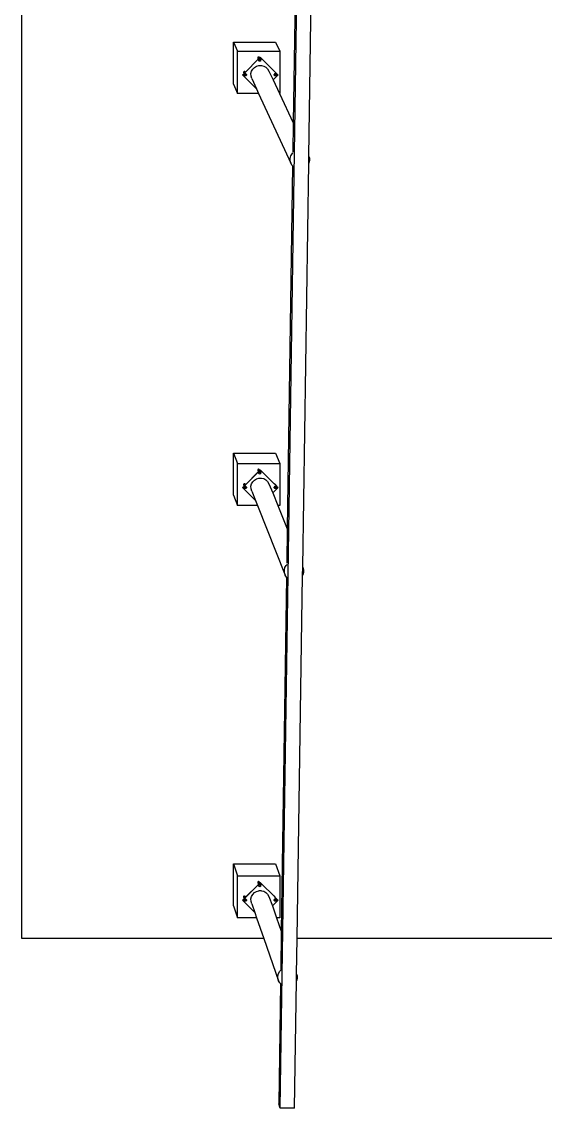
# Model space of a CAD drawing. Extents: x -1616 to 1629, y -1713 to 1708.
# Drawn here: x 456 to 705, y -1713 to -1197 of the extents above; entities that cross this region are included whole.
import ezdxf

# ---------------------------------------------------------------- set-up
doc = ezdxf.new("R2010")
doc.units = 0
doc.header["$MEASUREMENT"] = 0
doc.layers.get('0').update_dxf_attribs({"linetype": 'CONTINUOUS'})

msp = doc.modelspace()

# ---------------------------------------------------------------- linework, layer by layer
for p, q in [((578.83, -1712.91), (607.93, 240.58)), ((456.09, -1632.4), (456.09, 158.03)), ((587.68, -1068.83), (585.06, -1245.2)), ((592.47, -1261.09), (595.37, -1068.17)), ((556.63, -1206.95), (576.58, -1206.95)), ((556.63, -1226.9), (556.63, -1206.95)), ((556.63, -1206.95), (558.59, -1211.19)), ((558.59, -1211.19), (578.6, -1211.19)), ((558.59, -1231.2), (558.59, -1211.19)), ((576.58, -1206.95), (578.6, -1211.19)), ((578.6, -1211.19), (578.6, -1231.2)), ((562.3, -1221.12), (568.43, -1214.99)), ((562.31, -1221.15), (568.44, -1215.02)), ((568.19, -1214.25), (568.18, -1214.36)), ((568.18, -1214.36), (568.19, -1214.47)), ((568.23, -1214.15), (568.19, -1214.25)), ((568.19, -1214.47), (568.23, -1214.57)), ((568.3, -1214.07), (568.23, -1214.15)), ((568.23, -1214.57), (568.3, -1214.66)), ((568.23, -1214.57), (568.43, -1214.99)), ((568.39, -1214), (568.3, -1214.07)), ((568.3, -1214.66), (568.39, -1214.72)), ((568.49, -1213.96), (568.39, -1214)), ((568.39, -1214.72), (568.49, -1214.76)), ((568.43, -1214.99), (568.65, -1214.77)), ((568.43, -1214.99), (568.44, -1215.02)), ((568.44, -1215.02), (568.66, -1214.8)), ((568.59, -1213.95), (568.49, -1213.96)), ((568.49, -1214.76), (568.59, -1214.78)), ((568.7, -1213.96), (568.59, -1213.95)), ((568.59, -1214.78), (568.65, -1214.77)), ((568.65, -1214.77), (569, -1214.42)), ((568.65, -1214.77), (568.7, -1214.76)), ((568.65, -1214.77), (568.67, -1214.79)), ((568.65, -1214.77), (568.66, -1214.8)), ((568.65, -1214.77), (568.65, -1214.77)), ((568.66, -1214.8), (568.67, -1214.79)), ((568.66, -1214.8), (568.88, -1214.97)), ((568.67, -1214.79), (568.7, -1214.76)), ((568.8, -1214), (568.7, -1213.96)), ((568.7, -1214.76), (569, -1214.47)), ((568.73, -1215.4), (568.72, -1215.51)), ((568.72, -1215.51), (568.73, -1215.62)), ((568.77, -1215.3), (568.73, -1215.4)), ((568.74, -1215.41), (568.73, -1215.52)), ((568.73, -1215.52), (568.74, -1215.63)), ((568.73, -1215.62), (568.77, -1215.72)), ((568.78, -1215.31), (568.74, -1215.41)), ((568.74, -1215.52), (568.75, -1215.42)), ((568.75, -1215.62), (568.74, -1215.52)), ((568.74, -1215.63), (568.78, -1215.73)), ((568.75, -1215.42), (568.79, -1215.32)), ((568.79, -1215.72), (568.75, -1215.62)), ((568.84, -1215.22), (568.77, -1215.3)), ((568.77, -1215.58), (568.78, -1215.48)), ((568.78, -1215.68), (568.77, -1215.58)), ((568.77, -1215.72), (568.84, -1215.8)), ((568.85, -1215.23), (568.78, -1215.31)), ((568.78, -1215.48), (568.82, -1215.38)), ((568.8, -1215.73), (568.78, -1215.68)), ((568.78, -1215.73), (568.82, -1215.78)), ((568.79, -1215.32), (568.86, -1215.24)), ((568.8, -1215.73), (568.79, -1215.72)), ((568.79, -1215.72), (568.82, -1215.78)), ((568.89, -1214.07), (568.8, -1214)), ((568.82, -1215.78), (568.8, -1215.73)), ((568.82, -1215.38), (568.89, -1215.3)), ((568.84, -1215.8), (568.82, -1215.78)), ((568.92, -1215.15), (568.84, -1215.22)), ((568.84, -1215.8), (568.84, -1215.8)), ((568.89, -1215.86), (568.84, -1215.8)), ((568.86, -1215.24), (568.94, -1215.17)), ((568.86, -1215.24), (568.9, -1215.28)), ((568.88, -1214.97), (569.13, -1215.07)), ((568.95, -1214.15), (568.89, -1214.07)), ((568.89, -1215.3), (568.9, -1215.28)), ((568.97, -1215.93), (568.89, -1215.86)), ((568.9, -1215.28), (568.97, -1215.23)), ((569.02, -1215.11), (568.92, -1215.15)), ((568.94, -1215.17), (569.04, -1215.13)), ((569, -1214.25), (568.95, -1214.15)), ((568.95, -1214.15), (569.05, -1214.37)), ((568.97, -1215.23), (569.07, -1215.19)), ((569.07, -1215.97), (568.97, -1215.93)), ((569.01, -1214.36), (569, -1214.25)), ((569, -1214.42), (569.01, -1214.36)), ((569, -1214.42), (569.05, -1214.37)), ((569, -1214.47), (569.07, -1214.39)), ((569, -1214.47), (569, -1214.42)), ((569.13, -1215.09), (569.02, -1215.11)), ((569.04, -1215.13), (569.14, -1215.12)), ((569.05, -1214.37), (569.39, -1214.03)), ((569.05, -1214.37), (569.07, -1214.39)), ((569.07, -1214.39), (569.4, -1214.06)), ((569.07, -1215.19), (569.17, -1215.18)), ((569.17, -1215.98), (569.07, -1215.97)), ((569.13, -1215.07), (569.4, -1215.11)), ((569.24, -1215.11), (569.13, -1215.09)), ((569.14, -1215.12), (569.25, -1215.13)), ((569.17, -1215.18), (569.27, -1215.19)), ((569.27, -1215.97), (569.17, -1215.98)), ((569.34, -1215.15), (569.24, -1215.11)), ((569.25, -1215.13), (569.34, -1215.17)), ((569.27, -1215.19), (569.37, -1215.23)), ((569.37, -1215.93), (569.27, -1215.97)), ((569.43, -1215.22), (569.34, -1215.15)), ((569.34, -1215.17), (569.43, -1215.24)), ((569.37, -1215.23), (569.45, -1215.3)), ((569.45, -1215.86), (569.37, -1215.93)), ((569.39, -1214.03), (570.13, -1214.77)), ((569.39, -1214.03), (569.4, -1214.06)), ((569.4, -1214.06), (570.12, -1214.78)), ((569.4, -1214.06), (569.4, -1215.1)), ((569.4, -1215.11), (569.67, -1215.07)), ((569.49, -1215.3), (569.43, -1215.22)), ((569.43, -1215.24), (569.49, -1215.32)), ((569.5, -1215.31), (569.44, -1215.23)), ((569.45, -1215.3), (569.51, -1215.37)), ((569.52, -1215.78), (569.45, -1215.86)), ((569.53, -1215.4), (569.49, -1215.3)), ((569.49, -1215.32), (569.51, -1215.37)), ((569.49, -1215.32), (569.52, -1215.38)), ((569.54, -1215.41), (569.5, -1215.31)), ((569.51, -1215.37), (569.52, -1215.38)), ((569.52, -1215.38), (569.54, -1215.42)), ((569.56, -1215.68), (569.52, -1215.78)), ((569.54, -1215.42), (569.53, -1215.4)), ((569.55, -1215.46), (569.54, -1215.41)), ((569.54, -1215.42), (569.56, -1215.48)), ((569.56, -1215.48), (569.57, -1215.58)), ((569.57, -1215.58), (569.56, -1215.68)), ((569.67, -1215.07), (569.93, -1214.97)), ((569.93, -1214.97), (570.15, -1214.8)), ((570.12, -1214.78), (570.13, -1214.77)), ((570.12, -1214.78), (570.15, -1214.8)), ((570.13, -1214.77), (570.15, -1214.8)), ((570.13, -1214.77), (577.06, -1221.7)), ((570.15, -1214.8), (577.05, -1221.71)), ((560.98, -1222.44), (561.67, -1221.75)), ((561, -1222.46), (561.69, -1221.78)), ((561.47, -1221.09), (561.46, -1221.2)), ((561.46, -1221.2), (561.47, -1221.25)), ((561.51, -1220.99), (561.47, -1221.09)), ((561.47, -1221.3), (561.47, -1221.25)), ((561.47, -1221.3), (561.51, -1221.4)), ((561.58, -1220.9), (561.51, -1220.99)), ((561.51, -1221.4), (561.53, -1221.42)), ((561.51, -1221.4), (561.67, -1221.75)), ((561.67, -1220.84), (561.58, -1220.9)), ((561.6, -1221.51), (561.67, -1221.56)), ((561.77, -1220.79), (561.67, -1220.84)), ((561.67, -1221.56), (561.77, -1221.6)), ((561.67, -1221.75), (561.72, -1221.7)), ((561.67, -1221.75), (561.69, -1221.78)), ((561.69, -1221.78), (561.73, -1221.73)), ((561.72, -1221.7), (561.82, -1221.6)), ((561.74, -1221.72), (561.72, -1221.7)), ((561.72, -1221.7), (561.73, -1221.73)), ((561.73, -1221.73), (561.74, -1221.72)), ((561.9, -1221.95), (561.73, -1221.73)), ((561.74, -1221.72), (561.85, -1221.61)), ((561.88, -1220.78), (561.77, -1220.79)), ((561.77, -1221.6), (561.82, -1221.6)), ((561.82, -1221.6), (562.28, -1221.14)), ((561.82, -1221.6), (561.85, -1221.61)), ((561.85, -1221.61), (562.29, -1221.17)), ((561.98, -1220.79), (561.88, -1220.78)), ((562, -1222.2), (561.9, -1221.95)), ((562.08, -1220.84), (561.98, -1220.79)), ((561.99, -1222.24), (561.98, -1222.35)), ((562.03, -1222.14), (561.99, -1222.24)), ((561.99, -1222.35), (562, -1222.24)), ((562.01, -1222.23), (562, -1222.2)), ((562.01, -1222.23), (562, -1222.24)), ((562.05, -1222.14), (562.01, -1222.23)), ((562.02, -1222.36), (562.01, -1222.23)), ((562.1, -1222.05), (562.03, -1222.14)), ((562.03, -1222.3), (562.07, -1222.21)), ((562.05, -1222.14), (562.11, -1222.06)), ((562.07, -1222.21), (562.14, -1222.12)), ((562.17, -1220.9), (562.08, -1220.84)), ((562.2, -1221.99), (562.11, -1222.06)), ((562.11, -1222.06), (562.19, -1222)), ((562.11, -1222.06), (562.11, -1222.06)), ((562.11, -1222.06), (562.15, -1222.11)), ((562.14, -1222.12), (562.15, -1222.11)), ((562.15, -1222.11), (562.22, -1222.06)), ((562.24, -1220.99), (562.17, -1220.9)), ((562.19, -1222), (562.29, -1221.96)), ((562.3, -1221.95), (562.2, -1221.99)), ((562.22, -1222.06), (562.32, -1222.02)), ((562.28, -1221.09), (562.24, -1220.99)), ((562.24, -1220.99), (562.3, -1221.12)), ((562.28, -1221.14), (562.28, -1221.09)), ((562.28, -1221.14), (562.3, -1221.12)), ((562.29, -1221.17), (562.28, -1221.14)), ((562.29, -1221.17), (562.31, -1221.15)), ((562.29, -1221.96), (562.39, -1221.95)), ((562.3, -1221.12), (562.31, -1221.15)), ((562.41, -1221.93), (562.3, -1221.95)), ((562.32, -1222.02), (562.42, -1222)), ((562.39, -1221.95), (562.5, -1221.96)), ((562.51, -1221.95), (562.41, -1221.93)), ((562.42, -1222), (562.52, -1222.02)), ((562.5, -1221.96), (562.59, -1222)), ((562.61, -1221.99), (562.51, -1221.95)), ((562.52, -1222.02), (562.62, -1222.06)), ((562.59, -1222), (562.68, -1222.06)), ((562.7, -1222.06), (562.61, -1221.99)), ((562.62, -1222.06), (562.7, -1222.12)), ((562.68, -1222.06), (562.74, -1222.15)), ((562.75, -1222.14), (562.69, -1222.05)), ((562.7, -1222.12), (562.76, -1222.2)), ((562.74, -1222.15), (562.76, -1222.2)), ((562.74, -1222.15), (562.77, -1222.21)), ((562.79, -1222.24), (562.75, -1222.14)), ((562.76, -1222.2), (562.77, -1222.21)), ((562.77, -1222.21), (562.81, -1222.3)), ((562.8, -1222.28), (562.79, -1222.24)), ((564.98, -1221.81), (565.27, -1220.69)), ((565, -1222.97), (564.98, -1221.81)), ((565.27, -1220.69), (565.84, -1219.67)), ((565.84, -1219.67), (566.65, -1218.84)), ((566.65, -1218.84), (567.65, -1218.25)), ((567.65, -1218.25), (568.77, -1217.93)), ((568.77, -1217.93), (569.93, -1217.92)), ((569.93, -1217.92), (571.06, -1218.2)), ((571.06, -1218.2), (572.07, -1218.77)), ((572.07, -1218.77), (572.9, -1219.58)), ((572.9, -1219.58), (573.49, -1220.58)), ((573.49, -1220.58), (575.48, -1224.81)), ((575.99, -1222.25), (575.98, -1222.36)), ((576.04, -1222.15), (575.99, -1222.25)), ((575.99, -1222.36), (576.01, -1222.26)), ((576.01, -1222.26), (576.05, -1222.16)), ((576.1, -1222.07), (576.04, -1222.15)), ((576.04, -1222.32), (576.08, -1222.22)), ((576.05, -1222.16), (576.11, -1222.08)), ((576.08, -1222.22), (576.14, -1222.14)), ((576.18, -1221.99), (576.09, -1222.06)), ((576.09, -1222.06), (576.11, -1222.08)), ((576.11, -1222.08), (576.2, -1222.01)), ((576.11, -1222.08), (576.16, -1222.12)), ((576.14, -1222.14), (576.16, -1222.12)), ((576.16, -1222.12), (576.22, -1222.07)), ((576.28, -1221.95), (576.18, -1221.99)), ((576.2, -1222.01), (576.29, -1221.97)), ((576.22, -1222.07), (576.32, -1222.03)), ((576.39, -1221.93), (576.28, -1221.95)), ((576.29, -1221.97), (576.4, -1221.96)), ((576.32, -1222.03), (576.42, -1222.02)), ((576.49, -1221.95), (576.39, -1221.93)), ((576.4, -1221.96), (576.5, -1221.97)), ((576.42, -1222.02), (576.53, -1222.03)), ((576.59, -1221.99), (576.49, -1221.95)), ((576.5, -1221.97), (576.6, -1222.01)), ((576.53, -1222.03), (576.63, -1222.07)), ((576.68, -1222.06), (576.59, -1221.99)), ((576.6, -1222.01), (576.68, -1222.08)), ((576.63, -1222.07), (576.71, -1222.14)), ((576.75, -1222.14), (576.68, -1222.06)), ((576.68, -1222.08), (576.74, -1222.16)), ((576.76, -1222.15), (576.69, -1222.07)), ((576.71, -1222.14), (576.76, -1222.21)), ((576.74, -1222.16), (576.76, -1222.21)), ((576.74, -1222.16), (576.77, -1222.22)), ((576.79, -1222.24), (576.75, -1222.14)), ((576.8, -1222.25), (576.76, -1222.15)), ((576.76, -1222.21), (576.77, -1222.22)), ((576.77, -1222.22), (576.79, -1222.26)), ((576.8, -1222.2), (576.79, -1222.27)), ((576.79, -1222.26), (576.79, -1222.24)), ((576.79, -1222.26), (576.79, -1222.27)), ((576.79, -1222.27), (576.81, -1222.32)), ((576.91, -1221.95), (576.8, -1222.2)), ((576.8, -1222.29), (576.8, -1222.25)), ((577.07, -1221.73), (576.91, -1221.95)), ((577.06, -1221.7), (577.05, -1221.71)), ((577.05, -1221.71), (577.07, -1221.73)), ((577.06, -1221.7), (577.8, -1222.44)), ((577.06, -1221.7), (577.07, -1221.73)), ((577.07, -1221.73), (577.79, -1222.45)), ((556.63, -1226.9), (558.59, -1231.2)), ((561, -1222.46), (560.98, -1222.44)), ((560.98, -1222.44), (560.99, -1222.47)), ((560.99, -1222.47), (561, -1222.46)), ((561.73, -1223.21), (560.99, -1222.47)), ((560.99, -1222.47), (562, -1222.47)), ((561.73, -1223.21), (561.9, -1223)), ((567.63, -1229.11), (561.73, -1223.21)), ((561.9, -1223), (562, -1222.74)), ((561.98, -1222.35), (561.99, -1222.45)), ((562, -1222.45), (561.99, -1222.35)), ((561.99, -1222.45), (562, -1222.47)), ((562, -1222.45), (562, -1222.46)), ((562, -1222.45), (562.03, -1222.52)), ((562, -1222.46), (562.03, -1222.53)), ((562, -1222.47), (562.01, -1222.47)), ((562, -1222.47), (562.03, -1222.56)), ((562, -1222.74), (562.03, -1222.53)), ((562.01, -1222.47), (562.01, -1222.47)), ((562.01, -1222.47), (562.03, -1222.47)), ((562.02, -1222.36), (562.03, -1222.3)), ((562.02, -1222.41), (562.02, -1222.36)), ((562.03, -1222.51), (562.02, -1222.41)), ((562.03, -1222.52), (562.03, -1222.51)), ((562.04, -1222.55), (562.03, -1222.52)), ((562.03, -1222.53), (562.03, -1222.52)), ((562.03, -1222.52), (562.03, -1222.52)), ((562.05, -1222.56), (562.03, -1222.52)), ((562.03, -1222.53), (562.05, -1222.56)), ((562.03, -1222.56), (562.07, -1222.61)), ((562.05, -1222.56), (562.04, -1222.55)), ((562.04, -1222.55), (562.05, -1222.57)), ((562.05, -1222.56), (562.05, -1222.57)), ((562.06, -1222.58), (562.05, -1222.56)), ((562.05, -1222.57), (562.06, -1222.58)), ((562.05, -1222.57), (562.07, -1222.61)), ((562.07, -1222.61), (562.06, -1222.58)), ((562.14, -1222.69), (562.07, -1222.61)), ((562.22, -1222.76), (562.14, -1222.69)), ((562.32, -1222.8), (562.22, -1222.76)), ((562.42, -1222.81), (562.32, -1222.8)), ((562.52, -1222.8), (562.42, -1222.81)), ((562.62, -1222.76), (562.52, -1222.8)), ((562.7, -1222.69), (562.62, -1222.76)), ((562.77, -1222.61), (562.7, -1222.69)), ((562.81, -1222.51), (562.77, -1222.61)), ((562.81, -1222.3), (562.82, -1222.41)), ((562.82, -1222.41), (562.81, -1222.51)), ((565.31, -1224.09), (565, -1222.97)), ((565.31, -1224.09), (567.63, -1229.11)), ((577.07, -1223.21), (575.48, -1224.81)), ((575.48, -1224.81), (578.48, -1231.2)), ((575.98, -1222.36), (575.99, -1222.47)), ((576.01, -1222.46), (575.99, -1222.36)), ((575.99, -1222.47), (576.04, -1222.57)), ((576.05, -1222.56), (576.01, -1222.46)), ((576.02, -1222.42), (576.04, -1222.32)), ((576.04, -1222.52), (576.02, -1222.42)), ((576.06, -1222.57), (576.04, -1222.52)), ((576.04, -1222.57), (576.09, -1222.64)), ((576.06, -1222.57), (576.05, -1222.56)), ((576.05, -1222.56), (576.08, -1222.62)), ((576.08, -1222.62), (576.06, -1222.57)), ((576.09, -1222.64), (576.08, -1222.62)), ((576.09, -1222.64), (576.09, -1222.65)), ((576.09, -1222.64), (576.1, -1222.65)), ((576.09, -1222.65), (576.1, -1222.65)), ((576.14, -1222.7), (576.1, -1222.65)), ((576.1, -1222.65), (576.1, -1222.66)), ((576.22, -1222.77), (576.14, -1222.7)), ((576.32, -1222.81), (576.22, -1222.77)), ((576.42, -1222.82), (576.32, -1222.81)), ((576.53, -1222.81), (576.42, -1222.82)), ((576.63, -1222.77), (576.53, -1222.81)), ((576.71, -1222.7), (576.63, -1222.77)), ((576.77, -1222.62), (576.71, -1222.7)), ((576.78, -1222.6), (576.77, -1222.62)), ((576.81, -1222.52), (576.78, -1222.6)), ((576.78, -1222.6), (576.8, -1222.74)), ((576.8, -1222.74), (576.91, -1223)), ((576.81, -1222.32), (576.83, -1222.42)), ((576.83, -1222.42), (576.81, -1222.52)), ((577.82, -1222.47), (576.82, -1222.47)), ((576.91, -1223), (577.07, -1223.21)), ((577.82, -1222.47), (577.07, -1223.21)), ((577.8, -1222.44), (577.79, -1222.45)), ((577.79, -1222.45), (577.82, -1222.47)), ((577.8, -1222.44), (577.82, -1222.47)), ((568.6, -1231.2), (558.59, -1231.2)), ((567.63, -1229.11), (568.6, -1231.2)), ((568.6, -1231.2), (583.92, -1264.39)), ((578.6, -1231.2), (578.48, -1231.2)), ((578.48, -1231.2), (585.06, -1245.2)), ((585.06, -1245.2), (584.85, -1259.17)), ((583.58, -1262.03), (583.88, -1260.87)), ((583.6, -1263.23), (583.58, -1262.03)), ((583.92, -1264.39), (583.6, -1263.23)), ((583.88, -1260.87), (584.46, -1259.82)), ((584.46, -1259.82), (584.93, -1259.34)), ((592.42, -1264.28), (592.47, -1261.09)), ((592.71, -1263.12), (592.42, -1264.28)), ((592.47, -1261.09), (592.7, -1261.92)), ((592.7, -1261.92), (592.71, -1263.12)), ((584.75, -1265.63), (582.19, -1437.93)), ((584.53, -1265.42), (583.92, -1264.39)), ((584.75, -1265.63), (584.53, -1265.42)), ((584.93, -1265.81), (584.75, -1265.63)), ((589.53, -1456.05), (592.42, -1264.28)), ((556.63, -1401.95), (576.58, -1401.95)), ((556.63, -1421.89), (556.63, -1401.95)), ((556.63, -1401.95), (558.59, -1406.87)), ((576.58, -1401.95), (578.6, -1406.87)), ((558.59, -1406.87), (578.6, -1406.87)), ((558.59, -1426.88), (558.59, -1406.87)), ((578.6, -1406.87), (578.6, -1426.88)), ((562.34, -1416.94), (568.46, -1410.82)), ((562.36, -1416.97), (568.48, -1410.85)), ((568.19, -1409.94), (568.18, -1410.04)), ((568.18, -1410.04), (568.19, -1410.15)), ((568.23, -1409.84), (568.19, -1409.94)), ((568.19, -1410.15), (568.23, -1410.25)), ((568.19, -1410.15), (568.46, -1410.82)), ((568.3, -1409.75), (568.23, -1409.84)), ((568.23, -1410.25), (568.3, -1410.34)), ((568.39, -1409.68), (568.3, -1409.75)), ((568.3, -1410.34), (568.39, -1410.4)), ((568.49, -1409.64), (568.39, -1409.68)), ((568.39, -1410.4), (568.49, -1410.45)), ((568.46, -1410.82), (568.65, -1410.63)), ((568.46, -1410.82), (568.48, -1410.85)), ((568.48, -1410.85), (568.66, -1410.67)), ((568.59, -1409.63), (568.49, -1409.64)), ((568.49, -1410.45), (568.59, -1410.46)), ((568.7, -1409.64), (568.59, -1409.63)), ((568.59, -1410.46), (568.7, -1410.45)), ((568.65, -1410.63), (569.1, -1410.19)), ((568.65, -1410.63), (568.67, -1410.66)), ((568.65, -1410.63), (568.66, -1410.67)), ((568.66, -1410.67), (568.67, -1410.66)), ((568.66, -1410.67), (568.88, -1410.83)), ((568.67, -1410.66), (569.11, -1410.22)), ((568.8, -1409.68), (568.7, -1409.64)), ((568.7, -1410.45), (568.8, -1410.4)), ((568.73, -1411.27), (568.72, -1411.38)), ((568.72, -1411.38), (568.73, -1411.49)), ((568.77, -1411.17), (568.73, -1411.27)), ((568.74, -1411.28), (568.73, -1411.39)), ((568.73, -1411.39), (568.74, -1411.5)), ((568.73, -1411.49), (568.77, -1411.59)), ((568.78, -1411.18), (568.74, -1411.28)), ((568.74, -1411.39), (568.75, -1411.28)), ((568.75, -1411.49), (568.74, -1411.39)), ((568.74, -1411.5), (568.78, -1411.6)), ((568.75, -1411.28), (568.79, -1411.19)), ((568.78, -1411.56), (568.75, -1411.49)), ((568.84, -1411.08), (568.77, -1411.17)), ((568.77, -1411.46), (568.78, -1411.35)), ((568.78, -1411.56), (568.77, -1411.46)), ((568.77, -1411.59), (568.82, -1411.64)), ((568.85, -1411.09), (568.78, -1411.18)), ((568.78, -1411.35), (568.82, -1411.26)), ((568.78, -1411.56), (568.78, -1411.56)), ((568.82, -1411.64), (568.78, -1411.56)), ((568.78, -1411.6), (568.81, -1411.64)), ((568.79, -1411.19), (568.86, -1411.1)), ((568.89, -1409.75), (568.8, -1409.68)), ((568.8, -1410.4), (568.89, -1410.34)), ((568.82, -1411.26), (568.89, -1411.17)), ((568.82, -1411.66), (568.82, -1411.64)), ((568.89, -1411.74), (568.82, -1411.66)), ((568.92, -1411.02), (568.84, -1411.08)), ((568.86, -1411.1), (568.94, -1411.04)), ((568.86, -1411.1), (568.91, -1411.15)), ((568.88, -1410.83), (569.13, -1410.94)), ((568.95, -1409.84), (568.89, -1409.75)), ((568.89, -1410.34), (568.95, -1410.25)), ((568.89, -1411.17), (568.91, -1411.15)), ((568.97, -1411.8), (568.89, -1411.74)), ((568.91, -1411.15), (568.97, -1411.11)), ((569.02, -1410.98), (568.92, -1411.02)), ((568.94, -1411.04), (569.04, -1411)), ((569, -1409.94), (568.95, -1409.84)), ((568.95, -1410.25), (569, -1410.15)), ((568.97, -1411.11), (569.07, -1411.07)), ((569.07, -1411.84), (568.97, -1411.8)), ((569, -1409.94), (569, -1409.94)), ((569, -1409.94), (569.1, -1410.19)), ((569, -1410.15), (569.01, -1410.05)), ((569.13, -1410.96), (569.02, -1410.98)), ((569.04, -1411), (569.14, -1410.99)), ((569.07, -1411.07), (569.17, -1411.05)), ((569.17, -1411.86), (569.07, -1411.84)), ((569.1, -1410.19), (569.39, -1409.89)), ((569.1, -1410.19), (569.11, -1410.22)), ((569.11, -1410.22), (569.4, -1409.93)), ((569.13, -1410.94), (569.4, -1410.98)), ((569.24, -1410.98), (569.13, -1410.96)), ((569.14, -1410.99), (569.25, -1411)), ((569.17, -1411.05), (569.27, -1411.07)), ((569.27, -1411.84), (569.17, -1411.86)), ((569.34, -1411.02), (569.24, -1410.98)), ((569.25, -1411), (569.34, -1411.04)), ((569.27, -1411.07), (569.37, -1411.11)), ((569.37, -1411.8), (569.27, -1411.84)), ((569.43, -1411.08), (569.34, -1411.02)), ((569.34, -1411.04), (569.43, -1411.1)), ((569.37, -1411.11), (569.45, -1411.17)), ((569.45, -1411.74), (569.37, -1411.8)), ((569.39, -1409.89), (570.13, -1410.63)), ((569.39, -1409.89), (569.4, -1409.93)), ((569.4, -1409.93), (570.12, -1410.64)), ((569.4, -1409.93), (569.4, -1410.97)), ((569.4, -1410.98), (569.67, -1410.94)), ((569.49, -1411.17), (569.43, -1411.08)), ((569.43, -1411.1), (569.49, -1411.19)), ((569.5, -1411.18), (569.44, -1411.09)), ((569.45, -1411.17), (569.52, -1411.26)), ((569.52, -1411.66), (569.45, -1411.74)), ((569.53, -1411.27), (569.49, -1411.17)), ((569.49, -1411.19), (569.52, -1411.26)), ((569.54, -1411.28), (569.5, -1411.18)), ((569.52, -1411.26), (569.53, -1411.28)), ((569.56, -1411.56), (569.52, -1411.66)), ((569.54, -1411.3), (569.53, -1411.27)), ((569.53, -1411.28), (569.53, -1411.29)), ((569.53, -1411.29), (569.54, -1411.3)), ((569.55, -1411.34), (569.54, -1411.28)), ((569.54, -1411.31), (569.54, -1411.3)), ((569.54, -1411.31), (569.56, -1411.35)), ((569.56, -1411.35), (569.57, -1411.46)), ((569.57, -1411.46), (569.56, -1411.56)), ((569.67, -1410.94), (569.93, -1410.83)), ((569.93, -1410.83), (570.15, -1410.67)), ((570.12, -1410.64), (570.13, -1410.63)), ((570.12, -1410.64), (570.15, -1410.67)), ((570.13, -1410.63), (570.15, -1410.67)), ((570.13, -1410.63), (575.99, -1416.49)), ((570.15, -1410.67), (575.96, -1416.48)), ((560.98, -1418.31), (561.71, -1417.58)), ((561, -1418.33), (561.72, -1417.61)), ((561.47, -1416.77), (561.46, -1416.88)), ((561.46, -1416.88), (561.47, -1416.99)), ((561.51, -1416.67), (561.47, -1416.77)), ((561.47, -1416.99), (561.51, -1417.09)), ((561.47, -1416.99), (561.71, -1417.58)), ((561.58, -1416.58), (561.51, -1416.67)), ((561.51, -1417.09), (561.58, -1417.17)), ((561.67, -1416.52), (561.58, -1416.58)), ((561.58, -1417.17), (561.67, -1417.24)), ((561.77, -1416.48), (561.67, -1416.52)), ((561.67, -1417.24), (561.77, -1417.28)), ((561.71, -1417.58), (561.72, -1417.56)), ((561.71, -1417.58), (561.72, -1417.61)), ((561.72, -1417.56), (562.02, -1417.27)), ((561.74, -1417.59), (561.72, -1417.56)), ((561.72, -1417.56), (561.73, -1417.6)), ((561.72, -1417.61), (561.73, -1417.6)), ((561.73, -1417.6), (561.74, -1417.59)), ((561.9, -1417.81), (561.73, -1417.6)), ((561.74, -1417.59), (562.12, -1417.21)), ((561.88, -1416.46), (561.77, -1416.48)), ((561.77, -1417.28), (561.88, -1417.29)), ((561.98, -1416.48), (561.88, -1416.46)), ((561.88, -1417.29), (561.98, -1417.28)), ((562, -1418.07), (561.9, -1417.81)), ((562.08, -1416.52), (561.98, -1416.48)), ((561.98, -1417.28), (562.02, -1417.27)), ((561.99, -1418.11), (561.98, -1418.21)), ((561.98, -1418.21), (561.99, -1418.32)), ((562.03, -1418.01), (561.99, -1418.11)), ((561.99, -1418.22), (562, -1418.11)), ((562, -1418.32), (561.99, -1418.22)), ((562.01, -1418.1), (562, -1418.07)), ((562.01, -1418.1), (562, -1418.11)), ((562.05, -1418.01), (562.01, -1418.1)), ((562.03, -1418.23), (562.01, -1418.1)), ((562.02, -1417.27), (562.26, -1417.02)), ((562.02, -1417.27), (562.08, -1417.24)), ((562.02, -1418.28), (562.03, -1418.23)), ((562.1, -1417.92), (562.03, -1418.01)), ((562.03, -1418.18), (562.07, -1418.08)), ((562.03, -1418.23), (562.03, -1418.18)), ((562.05, -1418.01), (562.11, -1417.93)), ((562.07, -1418.08), (562.14, -1418)), ((562.17, -1416.58), (562.08, -1416.52)), ((562.08, -1417.24), (562.12, -1417.21)), ((562.2, -1417.86), (562.11, -1417.92)), ((562.11, -1417.93), (562.19, -1417.87)), ((562.11, -1417.92), (562.11, -1417.93)), ((562.11, -1417.93), (562.16, -1417.98)), ((562.12, -1417.21), (562.21, -1417.12)), ((562.14, -1418), (562.16, -1417.98)), ((562.16, -1417.98), (562.22, -1417.94)), ((562.24, -1416.67), (562.17, -1416.58)), ((562.19, -1417.87), (562.29, -1417.83)), ((562.3, -1417.82), (562.2, -1417.86)), ((562.21, -1417.12), (562.36, -1416.97)), ((562.21, -1417.12), (562.24, -1417.09)), ((562.22, -1417.94), (562.32, -1417.9)), ((562.28, -1416.77), (562.24, -1416.67)), ((562.24, -1417.09), (562.26, -1417.02)), ((562.26, -1417.02), (562.34, -1416.94)), ((562.26, -1417.02), (562.28, -1416.99)), ((562.29, -1416.88), (562.28, -1416.77)), ((562.28, -1416.77), (562.34, -1416.94)), ((562.28, -1416.99), (562.29, -1416.88)), ((562.29, -1417.83), (562.39, -1417.81)), ((562.41, -1417.8), (562.3, -1417.82)), ((562.32, -1417.9), (562.42, -1417.88)), ((562.34, -1416.94), (562.36, -1416.97)), ((562.39, -1417.81), (562.5, -1417.83)), ((562.51, -1417.82), (562.41, -1417.8)), ((562.42, -1417.88), (562.52, -1417.9)), ((562.5, -1417.83), (562.59, -1417.87)), ((562.61, -1417.86), (562.51, -1417.82)), ((562.52, -1417.9), (562.62, -1417.94)), ((562.59, -1417.87), (562.68, -1417.93)), ((562.7, -1417.92), (562.61, -1417.86)), ((562.62, -1417.94), (562.7, -1418)), ((562.68, -1417.93), (562.74, -1418.01)), ((562.75, -1418.01), (562.69, -1417.92)), ((562.7, -1418), (562.77, -1418.08)), ((562.74, -1418.01), (562.78, -1418.11)), ((562.79, -1418.11), (562.75, -1418.01)), ((562.77, -1418.08), (562.78, -1418.11)), ((562.78, -1418.11), (562.81, -1418.18)), ((562.78, -1418.11), (562.78, -1418.11)), ((562.78, -1418.11), (562.81, -1418.18)), ((562.8, -1418.16), (562.79, -1418.11)), ((562.81, -1418.18), (562.82, -1418.28)), ((564.98, -1417.68), (565.27, -1416.55)), ((565, -1418.84), (564.98, -1417.68)), ((565.27, -1416.55), (565.84, -1415.54)), ((565.84, -1415.54), (566.65, -1414.71)), ((566.65, -1414.71), (567.65, -1414.11)), ((567.65, -1414.11), (568.77, -1413.8)), ((568.77, -1413.8), (569.93, -1413.79)), ((569.93, -1413.79), (571.06, -1414.07)), ((571.06, -1414.07), (572.07, -1414.64)), ((572.07, -1414.64), (572.9, -1415.45)), ((572.9, -1415.45), (573.49, -1416.45)), ((573.49, -1416.45), (575.28, -1420.87)), ((575.99, -1416.49), (575.96, -1416.48)), ((575.96, -1416.48), (576.24, -1416.76)), ((575.99, -1418.12), (575.98, -1418.23)), ((575.98, -1418.23), (575.99, -1418.34)), ((576.05, -1416.52), (575.99, -1416.49)), ((575.99, -1416.49), (576.23, -1416.73)), ((576.04, -1418.02), (575.99, -1418.12)), ((575.99, -1418.23), (576.01, -1418.12)), ((576.01, -1418.33), (575.99, -1418.23)), ((576.01, -1418.12), (576.05, -1418.03)), ((576.02, -1418.3), (576.04, -1418.19)), ((576.1, -1417.93), (576.04, -1418.02)), ((576.04, -1418.19), (576.08, -1418.1)), ((576.14, -1416.58), (576.05, -1416.52)), ((576.05, -1418.03), (576.11, -1417.94)), ((576.08, -1418.1), (576.14, -1418.01)), ((576.18, -1417.86), (576.09, -1417.92)), ((576.09, -1417.92), (576.11, -1417.94)), ((576.11, -1417.94), (576.2, -1417.88)), ((576.11, -1417.94), (576.16, -1418)), ((576.2, -1416.67), (576.14, -1416.58)), ((576.14, -1418.01), (576.16, -1418)), ((576.16, -1418), (576.22, -1417.95)), ((576.28, -1417.82), (576.18, -1417.86)), ((576.23, -1416.73), (576.2, -1416.67)), ((576.2, -1417.88), (576.29, -1417.84)), ((576.22, -1417.95), (576.32, -1417.91)), ((576.24, -1416.76), (576.23, -1416.73)), ((576.23, -1416.73), (577.06, -1417.56)), ((576.24, -1416.76), (577.05, -1417.57)), ((576.39, -1417.8), (576.28, -1417.82)), ((576.29, -1417.84), (576.4, -1417.83)), ((576.32, -1417.91), (576.42, -1417.9)), ((576.49, -1417.82), (576.39, -1417.8)), ((576.4, -1417.83), (576.5, -1417.84)), ((576.42, -1417.9), (576.53, -1417.91)), ((576.59, -1417.86), (576.49, -1417.82)), ((576.5, -1417.84), (576.6, -1417.88)), ((576.53, -1417.91), (576.63, -1417.95)), ((576.68, -1417.92), (576.59, -1417.86)), ((576.6, -1417.88), (576.68, -1417.94)), ((576.63, -1417.95), (576.71, -1418.01)), ((576.75, -1418.01), (576.68, -1417.92)), ((576.68, -1417.94), (576.74, -1418.03)), ((576.76, -1418.02), (576.69, -1417.93)), ((576.71, -1418.01), (576.77, -1418.1)), ((576.74, -1418.03), (576.77, -1418.1)), ((576.79, -1418.11), (576.75, -1418.01)), ((576.8, -1418.12), (576.76, -1418.02)), ((576.77, -1418.1), (576.78, -1418.12)), ((576.78, -1418.12), (576.78, -1418.13)), ((576.78, -1418.13), (576.79, -1418.14)), ((576.8, -1418.07), (576.79, -1418.14)), ((576.79, -1418.14), (576.79, -1418.11)), ((576.79, -1418.14), (576.79, -1418.14)), ((576.79, -1418.14), (576.81, -1418.19)), ((576.91, -1417.81), (576.8, -1418.07)), ((576.81, -1418.18), (576.8, -1418.12)), ((576.81, -1418.19), (576.83, -1418.3)), ((577.07, -1417.6), (576.91, -1417.81)), ((577.06, -1417.56), (577.05, -1417.57)), ((577.05, -1417.57), (577.07, -1417.6)), ((577.06, -1417.56), (577.8, -1418.31)), ((577.06, -1417.56), (577.07, -1417.6)), ((577.07, -1417.6), (577.79, -1418.31)), ((556.63, -1421.89), (558.59, -1426.88)), ((561, -1418.33), (560.98, -1418.31)), ((560.98, -1418.31), (560.99, -1418.34)), ((560.99, -1418.34), (561, -1418.33)), ((561.73, -1419.08), (560.99, -1418.34)), ((560.99, -1418.34), (562, -1418.34)), ((561.73, -1419.08), (561.9, -1418.86)), ((567.1, -1424.45), (561.73, -1419.08)), ((561.9, -1418.86), (562, -1418.61)), ((561.99, -1418.32), (562, -1418.34)), ((562, -1418.32), (562, -1418.33)), ((562.01, -1418.34), (562, -1418.32)), ((562, -1418.33), (562.03, -1418.39)), ((562, -1418.34), (562.01, -1418.34)), ((562, -1418.34), (562.03, -1418.42)), ((562, -1418.61), (562.03, -1418.39)), ((562.03, -1418.38), (562.01, -1418.34)), ((562.01, -1418.34), (562.03, -1418.39)), ((562.01, -1418.34), (562.01, -1418.34)), ((562.01, -1418.34), (562.03, -1418.34)), ((562.03, -1418.38), (562.02, -1418.28)), ((562.03, -1418.39), (562.03, -1418.38)), ((562.03, -1418.39), (562.03, -1418.39)), ((562.03, -1418.39), (562.05, -1418.43)), ((562.03, -1418.39), (562.03, -1418.39)), ((562.05, -1418.43), (562.03, -1418.39)), ((562.03, -1418.42), (562.06, -1418.46)), ((562.05, -1418.43), (562.05, -1418.43)), ((562.07, -1418.48), (562.05, -1418.43)), ((562.14, -1418.57), (562.07, -1418.48)), ((562.22, -1418.63), (562.14, -1418.57)), ((562.32, -1418.67), (562.22, -1418.63)), ((562.42, -1418.69), (562.32, -1418.67)), ((562.52, -1418.67), (562.42, -1418.69)), ((562.62, -1418.63), (562.52, -1418.67)), ((562.7, -1418.57), (562.62, -1418.63)), ((562.77, -1418.48), (562.7, -1418.57)), ((562.81, -1418.39), (562.77, -1418.48)), ((562.82, -1418.28), (562.81, -1418.39)), ((565.31, -1419.96), (565, -1418.84)), ((565.31, -1419.96), (567.1, -1424.45)), ((577.07, -1419.08), (575.28, -1420.87)), ((575.28, -1420.87), (577.72, -1426.88)), ((575.99, -1418.34), (576.04, -1418.44)), ((576.04, -1418.4), (576.01, -1418.33)), ((576.04, -1418.4), (576.02, -1418.3)), ((576.08, -1418.5), (576.04, -1418.4)), ((576.04, -1418.4), (576.04, -1418.4)), ((576.04, -1418.44), (576.07, -1418.48)), ((576.14, -1418.58), (576.08, -1418.5)), ((576.22, -1418.65), (576.14, -1418.58)), ((576.32, -1418.69), (576.22, -1418.65)), ((576.42, -1418.7), (576.32, -1418.69)), ((576.53, -1418.69), (576.42, -1418.7)), ((576.63, -1418.65), (576.53, -1418.69)), ((576.71, -1418.58), (576.63, -1418.65)), ((576.77, -1418.5), (576.71, -1418.58)), ((576.78, -1418.47), (576.77, -1418.5)), ((576.81, -1418.4), (576.78, -1418.47)), ((576.78, -1418.47), (576.8, -1418.61)), ((576.8, -1418.61), (576.91, -1418.86)), ((576.83, -1418.3), (576.81, -1418.4)), ((577.82, -1418.34), (576.82, -1418.34)), ((576.91, -1418.86), (577.07, -1419.08)), ((577.82, -1418.34), (577.07, -1419.08)), ((577.8, -1418.31), (577.79, -1418.31)), ((577.79, -1418.31), (577.82, -1418.34)), ((577.8, -1418.31), (577.82, -1418.34)), ((568.07, -1426.88), (558.59, -1426.88)), ((567.1, -1424.45), (568.07, -1426.88)), ((568.07, -1426.88), (581.18, -1459.81)), ((578.6, -1426.88), (577.72, -1426.88)), ((577.72, -1426.88), (582.19, -1437.93)), ((582.19, -1437.93), (581.95, -1454.2)), ((580.84, -1457.46), (581.13, -1456.3)), ((580.85, -1458.66), (580.84, -1457.46)), ((581.18, -1459.81), (580.85, -1458.66)), ((581.13, -1456.3), (581.72, -1455.26)), ((581.72, -1455.26), (582.18, -1454.78)), ((589.47, -1459.99), (589.53, -1456.1)), ((589.53, -1456.05), (589.59, -1456.2)), ((589.53, -1456.1), (589.53, -1456.05)), ((589.53, -1456.1), (589.59, -1456.2)), ((589.59, -1456.2), (589.91, -1457.35)), ((589.93, -1458.54), (589.63, -1459.7)), ((589.91, -1457.35), (589.93, -1458.54)), ((581.85, -1460.9), (579.35, -1628.79)), ((581.79, -1460.83), (581.18, -1459.81)), ((581.85, -1460.9), (581.79, -1460.83)), ((582.18, -1461.22), (581.85, -1460.9)), ((586.87, -1632.4), (589.47, -1459.99)), ((589.63, -1459.7), (589.47, -1459.99)), ((556.63, -1596.95), (576.58, -1596.95)), ((556.63, -1616.89), (556.63, -1596.95)), ((556.63, -1596.95), (558.59, -1602.55)), ((576.58, -1596.95), (578.6, -1602.55)), ((558.59, -1602.55), (578.6, -1602.55)), ((558.59, -1622.57), (558.59, -1602.55)), ((578.6, -1602.55), (578.6, -1622.57)), ((562.38, -1612.76), (568.49, -1606.66)), ((562.4, -1612.8), (568.5, -1606.7)), ((568.19, -1605.62), (568.18, -1605.73)), ((568.18, -1605.73), (568.19, -1605.83)), ((568.23, -1605.52), (568.19, -1605.62)), ((568.19, -1605.83), (568.23, -1605.93)), ((568.19, -1605.83), (568.49, -1606.66)), ((568.3, -1605.43), (568.23, -1605.52)), ((568.23, -1605.93), (568.3, -1606.02)), ((568.39, -1605.37), (568.3, -1605.43)), ((568.3, -1606.02), (568.39, -1606.09)), ((568.49, -1605.32), (568.39, -1605.37)), ((568.39, -1606.09), (568.49, -1606.13)), ((568.59, -1605.31), (568.49, -1605.32)), ((568.49, -1606.13), (568.59, -1606.14)), ((568.49, -1606.66), (568.65, -1606.5)), ((568.49, -1606.66), (568.5, -1606.7)), ((568.5, -1606.7), (568.66, -1606.54)), ((568.7, -1605.32), (568.59, -1605.31)), ((568.59, -1606.14), (568.7, -1606.13)), ((568.65, -1606.5), (569.14, -1606.01)), ((568.65, -1606.5), (568.68, -1606.52)), ((568.65, -1606.5), (568.66, -1606.54)), ((568.66, -1606.54), (568.68, -1606.52)), ((568.66, -1606.54), (568.88, -1606.7)), ((568.68, -1606.52), (569.15, -1606.05)), ((568.8, -1605.37), (568.7, -1605.32)), ((568.7, -1606.13), (568.8, -1606.09)), ((568.73, -1607.14), (568.72, -1607.24)), ((568.72, -1607.24), (568.73, -1607.35)), ((568.77, -1607.04), (568.73, -1607.14)), ((568.74, -1607.15), (568.73, -1607.25)), ((568.73, -1607.25), (568.74, -1607.36)), ((568.73, -1607.35), (568.77, -1607.45)), ((568.78, -1607.05), (568.74, -1607.15)), ((568.74, -1607.25), (568.75, -1607.15)), ((568.75, -1607.36), (568.74, -1607.25)), ((568.74, -1607.36), (568.78, -1607.46)), ((568.75, -1607.15), (568.79, -1607.05)), ((568.78, -1607.42), (568.75, -1607.36)), ((568.75, -1607.36), (568.78, -1607.44)), ((568.84, -1606.95), (568.77, -1607.04)), ((568.77, -1607.33), (568.78, -1607.23)), ((568.78, -1607.42), (568.77, -1607.33)), ((568.77, -1607.45), (568.81, -1607.5)), ((568.85, -1606.96), (568.78, -1607.05)), ((568.78, -1607.23), (568.82, -1607.13)), ((568.78, -1607.44), (568.78, -1607.42)), ((568.81, -1607.5), (568.78, -1607.44)), ((568.78, -1607.46), (568.8, -1607.49)), ((568.79, -1607.05), (568.86, -1606.97)), ((568.89, -1605.43), (568.8, -1605.37)), ((568.8, -1606.09), (568.89, -1606.02)), ((568.82, -1607.53), (568.81, -1607.5)), ((568.82, -1607.13), (568.89, -1607.05)), ((568.89, -1607.62), (568.82, -1607.53)), ((568.92, -1606.88), (568.84, -1606.95)), ((568.86, -1606.97), (568.94, -1606.91)), ((568.86, -1606.97), (568.91, -1607.03)), ((568.88, -1606.7), (569.13, -1606.81)), ((568.95, -1605.52), (568.89, -1605.43)), ((568.89, -1606.02), (568.95, -1605.93)), ((568.89, -1607.05), (568.91, -1607.03)), ((568.97, -1607.68), (568.89, -1607.62)), ((568.91, -1607.03), (568.97, -1606.98)), ((569.02, -1606.84), (568.92, -1606.88)), ((568.94, -1606.91), (569.04, -1606.87)), ((569, -1605.62), (568.95, -1605.52)), ((568.95, -1605.93), (568.98, -1605.87)), ((568.97, -1606.98), (569.07, -1606.94)), ((569.07, -1607.72), (568.97, -1607.68)), ((569.01, -1605.73), (569, -1605.62)), ((569, -1605.62), (569.14, -1606.01)), ((569.01, -1605.76), (569.01, -1605.73)), ((569.13, -1606.83), (569.02, -1606.84)), ((569.04, -1606.87), (569.14, -1606.85)), ((569.07, -1606.94), (569.17, -1606.93)), ((569.17, -1607.74), (569.07, -1607.72)), ((569.13, -1606.81), (569.4, -1606.84)), ((569.24, -1606.84), (569.13, -1606.83)), ((569.14, -1606.01), (569.39, -1605.76)), ((569.14, -1606.01), (569.15, -1606.05)), ((569.14, -1606.85), (569.25, -1606.87)), ((569.15, -1606.05), (569.4, -1605.79)), ((569.17, -1606.93), (569.27, -1606.94)), ((569.27, -1607.72), (569.17, -1607.74)), ((569.34, -1606.88), (569.24, -1606.84)), ((569.25, -1606.87), (569.34, -1606.91)), ((569.27, -1606.94), (569.37, -1606.98)), ((569.37, -1607.68), (569.27, -1607.72)), ((569.43, -1606.95), (569.34, -1606.88)), ((569.34, -1606.91), (569.43, -1606.97)), ((569.37, -1606.98), (569.45, -1607.05)), ((569.45, -1607.62), (569.37, -1607.68)), ((569.39, -1605.76), (570.13, -1606.5)), ((569.39, -1605.76), (569.4, -1605.79)), ((569.4, -1605.79), (570.12, -1606.51)), ((569.4, -1605.79), (569.4, -1606.84)), ((569.4, -1606.84), (569.67, -1606.81)), ((569.49, -1607.04), (569.43, -1606.95)), ((569.43, -1606.97), (569.49, -1607.05)), ((569.5, -1607.05), (569.44, -1606.96)), ((569.45, -1607.05), (569.52, -1607.13)), ((569.52, -1607.53), (569.45, -1607.62)), ((569.53, -1607.14), (569.49, -1607.04)), ((569.49, -1607.05), (569.53, -1607.15)), ((569.54, -1607.15), (569.5, -1607.05)), ((569.52, -1607.13), (569.53, -1607.17)), ((569.56, -1607.44), (569.52, -1607.53)), ((569.54, -1607.18), (569.53, -1607.14)), ((569.53, -1607.15), (569.53, -1607.17)), ((569.53, -1607.15), (569.54, -1607.18)), ((569.53, -1607.17), (569.54, -1607.19)), ((569.55, -1607.22), (569.54, -1607.15)), ((569.54, -1607.19), (569.54, -1607.18)), ((569.54, -1607.18), (569.56, -1607.23)), ((569.54, -1607.19), (569.56, -1607.23)), ((569.56, -1607.23), (569.57, -1607.33)), ((569.57, -1607.33), (569.56, -1607.44)), ((569.67, -1606.81), (569.93, -1606.7)), ((569.93, -1606.7), (570.15, -1606.54)), ((570.12, -1606.51), (570.13, -1606.5)), ((570.12, -1606.51), (570.15, -1606.54)), ((570.13, -1606.5), (570.15, -1606.54)), ((570.13, -1606.5), (575.79, -1612.15)), ((570.15, -1606.54), (575.76, -1612.15)), ((560.98, -1614.17), (561.72, -1613.43)), ((561, -1614.19), (560.98, -1614.17)), ((560.98, -1614.17), (560.99, -1614.21)), ((560.99, -1614.21), (561, -1614.19)), ((561.73, -1614.95), (560.99, -1614.21)), ((560.99, -1614.21), (562, -1614.21)), ((561, -1614.19), (561.73, -1613.46)), ((561.47, -1612.45), (561.46, -1612.56)), ((561.46, -1612.56), (561.47, -1612.67)), ((561.51, -1612.35), (561.47, -1612.45)), ((561.47, -1612.67), (561.51, -1612.77)), ((561.47, -1612.67), (561.73, -1613.41)), ((561.51, -1612.35), (561.58, -1612.27)), ((561.51, -1612.77), (561.58, -1612.85)), ((561.67, -1612.2), (561.58, -1612.27)), ((561.58, -1612.85), (561.67, -1612.92)), ((561.77, -1612.16), (561.67, -1612.2)), ((561.67, -1612.92), (561.72, -1612.94)), ((561.72, -1613.43), (561.73, -1613.41)), ((561.74, -1613.45), (561.72, -1613.43)), ((561.72, -1613.43), (561.73, -1613.46)), ((561.73, -1613.41), (562.38, -1612.76)), ((561.73, -1613.41), (561.75, -1613.45)), ((561.73, -1613.46), (561.74, -1613.45)), ((561.9, -1613.68), (561.73, -1613.46)), ((561.74, -1613.45), (561.75, -1613.45)), ((561.75, -1613.45), (562.4, -1612.8)), ((561.88, -1612.14), (561.77, -1612.16)), ((561.83, -1612.97), (561.88, -1612.98)), ((561.98, -1612.16), (561.88, -1612.14)), ((561.88, -1612.98), (561.98, -1612.96)), ((562, -1613.93), (561.9, -1613.68)), ((562.08, -1612.2), (561.98, -1612.16)), ((561.98, -1612.96), (562.08, -1612.92)), ((561.99, -1613.97), (561.98, -1614.08)), ((561.98, -1614.08), (561.99, -1614.19)), ((562.03, -1613.87), (561.99, -1613.97)), ((561.99, -1614.09), (562, -1613.98)), ((562, -1614.19), (561.99, -1614.09)), ((561.99, -1614.19), (562, -1614.21)), ((562.01, -1613.97), (562, -1613.93)), ((562.01, -1613.97), (562, -1613.98)), ((562, -1614.19), (562, -1614.19)), ((562, -1614.19), (562.02, -1614.23)), ((562, -1614.19), (562.03, -1614.25)), ((562, -1614.19), (562.02, -1614.23)), ((562, -1614.21), (562.03, -1614.29)), ((562, -1614.21), (562.01, -1614.21)), ((562.05, -1613.88), (562.01, -1613.97)), ((562.03, -1614.1), (562.01, -1613.97)), ((562.01, -1614.21), (562.02, -1614.21)), ((562.01, -1614.21), (562.01, -1614.21)), ((562.02, -1614.16), (562.03, -1614.1)), ((562.03, -1614.25), (562.02, -1614.16)), ((562.1, -1613.79), (562.03, -1613.87)), ((562.03, -1614.06), (562.07, -1613.96)), ((562.03, -1614.1), (562.03, -1614.06)), ((562.05, -1613.88), (562.11, -1613.8)), ((562.07, -1613.96), (562.14, -1613.88)), ((562.17, -1612.27), (562.08, -1612.2)), ((562.08, -1612.92), (562.17, -1612.85)), ((562.2, -1613.72), (562.11, -1613.79)), ((562.11, -1613.8), (562.19, -1613.73)), ((562.11, -1613.79), (562.11, -1613.8)), ((562.11, -1613.8), (562.16, -1613.85)), ((562.14, -1613.88), (562.16, -1613.85)), ((562.16, -1613.85), (562.22, -1613.81)), ((562.24, -1612.35), (562.17, -1612.27)), ((562.17, -1612.85), (562.24, -1612.77)), ((562.19, -1613.73), (562.29, -1613.69)), ((562.3, -1613.68), (562.2, -1613.72)), ((562.22, -1613.81), (562.32, -1613.77)), ((562.28, -1612.45), (562.24, -1612.35)), ((562.24, -1612.77), (562.28, -1612.67)), ((562.29, -1612.56), (562.28, -1612.45)), ((562.28, -1612.45), (562.38, -1612.76)), ((562.28, -1612.67), (562.29, -1612.56)), ((562.29, -1613.69), (562.39, -1613.68)), ((562.41, -1613.67), (562.3, -1613.68)), ((562.32, -1613.77), (562.42, -1613.76)), ((562.38, -1612.76), (562.4, -1612.8)), ((562.39, -1613.68), (562.5, -1613.69)), ((562.51, -1613.68), (562.41, -1613.67)), ((562.42, -1613.76), (562.52, -1613.77)), ((562.5, -1613.69), (562.59, -1613.73)), ((562.61, -1613.72), (562.51, -1613.68)), ((562.52, -1613.77), (562.62, -1613.81)), ((562.59, -1613.73), (562.68, -1613.8)), ((562.7, -1613.79), (562.61, -1613.72)), ((562.62, -1613.81), (562.7, -1613.88)), ((562.68, -1613.8), (562.74, -1613.88)), ((562.75, -1613.87), (562.69, -1613.79)), ((562.7, -1613.88), (562.77, -1613.96)), ((562.74, -1613.88), (562.78, -1613.98)), ((562.79, -1613.97), (562.75, -1613.87)), ((562.77, -1613.96), (562.78, -1614)), ((562.78, -1613.98), (562.81, -1614.06)), ((562.78, -1613.98), (562.78, -1614)), ((562.78, -1614), (562.81, -1614.06)), ((562.8, -1614.05), (562.79, -1613.97)), ((562.81, -1614.06), (562.82, -1614.16)), ((562.82, -1614.16), (562.81, -1614.26)), ((564.98, -1613.55), (565.27, -1612.42)), ((565, -1614.71), (564.98, -1613.55)), ((565.27, -1612.42), (565.84, -1611.41)), ((565.84, -1611.41), (566.65, -1610.57)), ((566.65, -1610.57), (567.65, -1609.98)), ((567.65, -1609.98), (568.77, -1609.67)), ((569.93, -1609.65), (568.77, -1609.67)), ((569.93, -1609.65), (571.06, -1609.94)), ((571.06, -1609.94), (572.07, -1610.51)), ((572.07, -1610.51), (572.9, -1611.32)), ((572.9, -1611.32), (573.49, -1612.32)), ((573.49, -1612.32), (575.12, -1616.9)), ((575.79, -1612.15), (575.76, -1612.15)), ((575.76, -1612.15), (576.25, -1612.64)), ((575.84, -1612.14), (575.79, -1612.15)), ((575.79, -1612.15), (576.25, -1612.62)), ((575.95, -1612.16), (575.84, -1612.14)), ((576.05, -1612.2), (575.95, -1612.16)), ((575.99, -1613.99), (575.98, -1614.1)), ((575.98, -1614.1), (575.99, -1614.2)), ((576.04, -1613.89), (575.99, -1613.99)), ((575.99, -1614.1), (576.01, -1613.99)), ((576.01, -1614.2), (575.99, -1614.1)), ((575.99, -1614.2), (576.04, -1614.3)), ((576.01, -1613.99), (576.05, -1613.89)), ((576.01, -1614.2), (576.04, -1614.28)), ((576.03, -1614.26), (576.01, -1614.2)), ((576.02, -1614.17), (576.04, -1614.07)), ((576.03, -1614.26), (576.02, -1614.17)), ((576.1, -1613.8), (576.04, -1613.89)), ((576.04, -1614.07), (576.08, -1613.97)), ((576.14, -1612.27), (576.05, -1612.2)), ((576.05, -1613.89), (576.11, -1613.81)), ((576.08, -1613.97), (576.14, -1613.89)), ((576.18, -1613.72), (576.09, -1613.79)), ((576.09, -1613.79), (576.11, -1613.81)), ((576.11, -1613.81), (576.2, -1613.75)), ((576.11, -1613.81), (576.17, -1613.87)), ((576.2, -1612.35), (576.14, -1612.27)), ((576.14, -1613.89), (576.17, -1613.87)), ((576.17, -1613.87), (576.22, -1613.83)), ((576.28, -1613.68), (576.18, -1613.72)), ((576.24, -1612.45), (576.2, -1612.35)), ((576.2, -1613.75), (576.29, -1613.71)), ((576.22, -1613.83), (576.32, -1613.79)), ((576.26, -1612.56), (576.24, -1612.45)), ((576.24, -1612.45), (576.33, -1612.7)), ((576.25, -1612.62), (576.26, -1612.56)), ((576.25, -1612.64), (576.25, -1612.62)), ((576.25, -1612.62), (576.33, -1612.7)), ((576.25, -1612.64), (576.34, -1612.73)), ((576.39, -1613.67), (576.28, -1613.68)), ((576.29, -1613.71), (576.4, -1613.69)), ((576.32, -1613.79), (576.42, -1613.77)), ((576.33, -1612.7), (577.06, -1613.43)), ((576.33, -1612.7), (576.34, -1612.73)), ((576.34, -1612.73), (577.05, -1613.44)), ((576.49, -1613.68), (576.39, -1613.67)), ((576.4, -1613.69), (576.5, -1613.71)), ((576.42, -1613.77), (576.53, -1613.79)), ((576.59, -1613.72), (576.49, -1613.68)), ((576.5, -1613.71), (576.6, -1613.75)), ((576.53, -1613.79), (576.63, -1613.83)), ((576.68, -1613.79), (576.59, -1613.72)), ((576.6, -1613.75), (576.68, -1613.81)), ((576.63, -1613.83), (576.71, -1613.89)), ((576.75, -1613.88), (576.68, -1613.79)), ((576.68, -1613.81), (576.74, -1613.89)), ((576.76, -1613.89), (576.69, -1613.8)), ((576.71, -1613.89), (576.77, -1613.97)), ((576.74, -1613.89), (576.78, -1613.99)), ((576.79, -1613.98), (576.75, -1613.88)), ((576.8, -1613.99), (576.76, -1613.89)), ((576.77, -1613.97), (576.79, -1614.01)), ((576.78, -1613.99), (576.79, -1614.01)), ((576.78, -1613.99), (576.79, -1614.01)), ((576.8, -1613.93), (576.79, -1614.01)), ((576.79, -1614.01), (576.79, -1613.98)), ((576.79, -1614.01), (576.79, -1614.02)), ((576.79, -1614.01), (576.79, -1614.01)), ((576.79, -1614.01), (576.79, -1614.02)), ((576.79, -1614.01), (576.79, -1614.02)), ((576.79, -1614.02), (576.79, -1614.03)), ((576.79, -1614.02), (576.81, -1614.07)), ((576.79, -1614.03), (576.79, -1614.02)), ((576.79, -1614.03), (576.81, -1614.07)), ((576.91, -1613.68), (576.8, -1613.93)), ((576.81, -1614.06), (576.8, -1613.99)), ((576.81, -1614.07), (576.83, -1614.17)), ((576.83, -1614.17), (576.81, -1614.28)), ((577.82, -1614.21), (576.82, -1614.21)), ((577.07, -1613.46), (576.91, -1613.68)), ((577.06, -1613.43), (577.05, -1613.44)), ((577.05, -1613.44), (577.07, -1613.46)), ((577.06, -1613.43), (577.8, -1614.17)), ((577.06, -1613.43), (577.07, -1613.46)), ((577.07, -1613.46), (577.79, -1614.18)), ((577.82, -1614.21), (577.07, -1614.95)), ((577.8, -1614.17), (577.79, -1614.18)), ((577.79, -1614.18), (577.82, -1614.21)), ((577.8, -1614.17), (577.82, -1614.21)), ((556.63, -1616.89), (558.59, -1622.57)), ((561.73, -1614.95), (561.9, -1614.73)), ((566.76, -1619.98), (561.73, -1614.95)), ((561.9, -1614.73), (562, -1614.48)), ((562, -1614.48), (562.03, -1614.27)), ((562.02, -1614.23), (562.03, -1614.26)), ((562.02, -1614.23), (562.03, -1614.26)), ((562.03, -1614.26), (562.03, -1614.25)), ((562.03, -1614.27), (562.03, -1614.26)), ((562.03, -1614.26), (562.03, -1614.26)), ((562.07, -1614.36), (562.03, -1614.27)), ((562.03, -1614.29), (562.05, -1614.32)), ((562.14, -1614.44), (562.07, -1614.36)), ((562.22, -1614.51), (562.14, -1614.44)), ((562.32, -1614.55), (562.22, -1614.51)), ((562.42, -1614.56), (562.32, -1614.55)), ((562.52, -1614.55), (562.42, -1614.56)), ((562.62, -1614.51), (562.52, -1614.55)), ((562.7, -1614.44), (562.62, -1614.51)), ((562.77, -1614.36), (562.7, -1614.44)), ((562.81, -1614.26), (562.77, -1614.36)), ((565.31, -1615.83), (565, -1614.71)), ((565.31, -1615.83), (566.76, -1619.98)), ((577.07, -1614.95), (575.12, -1616.9)), ((575.12, -1616.9), (577.14, -1622.57)), ((576.04, -1614.28), (576.03, -1614.26)), ((576.08, -1614.37), (576.04, -1614.28)), ((576.04, -1614.3), (576.06, -1614.33)), ((576.14, -1614.46), (576.08, -1614.37)), ((576.22, -1614.52), (576.14, -1614.46)), ((576.32, -1614.56), (576.22, -1614.52)), ((576.42, -1614.58), (576.32, -1614.56)), ((576.53, -1614.56), (576.42, -1614.58)), ((576.63, -1614.52), (576.53, -1614.56)), ((576.71, -1614.46), (576.63, -1614.52)), ((576.77, -1614.37), (576.71, -1614.46)), ((576.78, -1614.34), (576.77, -1614.37)), ((576.81, -1614.28), (576.78, -1614.34)), ((576.78, -1614.34), (576.8, -1614.48)), ((576.8, -1614.48), (576.91, -1614.73)), ((576.91, -1614.73), (577.07, -1614.95)), ((567.67, -1622.57), (558.59, -1622.57)), ((566.76, -1619.98), (567.67, -1622.57)), ((567.67, -1622.57), (571.11, -1632.4)), ((578.6, -1622.57), (577.14, -1622.57)), ((577.14, -1622.57), (579.35, -1628.79)), ((579.35, -1628.79), (579.08, -1647.31)), ((571.11, -1632.4), (456.09, -1632.4)), ((571.11, -1632.4), (578.11, -1652.4)), ((586.61, -1649.26), (586.87, -1632.4)), ((726.69, -1632.4), (586.87, -1632.4)), ((577.77, -1650.07), (578.07, -1648.92)), ((577.79, -1651.26), (577.77, -1650.07)), ((578.07, -1648.92), (578.65, -1647.88)), ((578.65, -1647.88), (579.11, -1647.41)), ((586.57, -1652.49), (586.61, -1649.26)), ((586.61, -1649.26), (586.86, -1650.13)), ((586.86, -1650.13), (586.87, -1651.32)), ((578.11, -1652.4), (577.79, -1651.26)), ((578.72, -1653.43), (578.11, -1652.4)), ((578.98, -1653.68), (578.13, -1710.85)), ((578.98, -1653.68), (578.72, -1653.43)), ((579.11, -1653.81), (578.98, -1653.68)), ((585.66, -1712.91), (586.57, -1652.49)), ((586.58, -1652.47), (586.57, -1652.49)), ((586.87, -1651.32), (586.58, -1652.47)), ((578.83, -1712.91), (578.13, -1710.85)), ((585.66, -1712.91), (578.83, -1712.91))]:
    msp.add_line(p, q)

doc.saveas('drawing.dxf')
